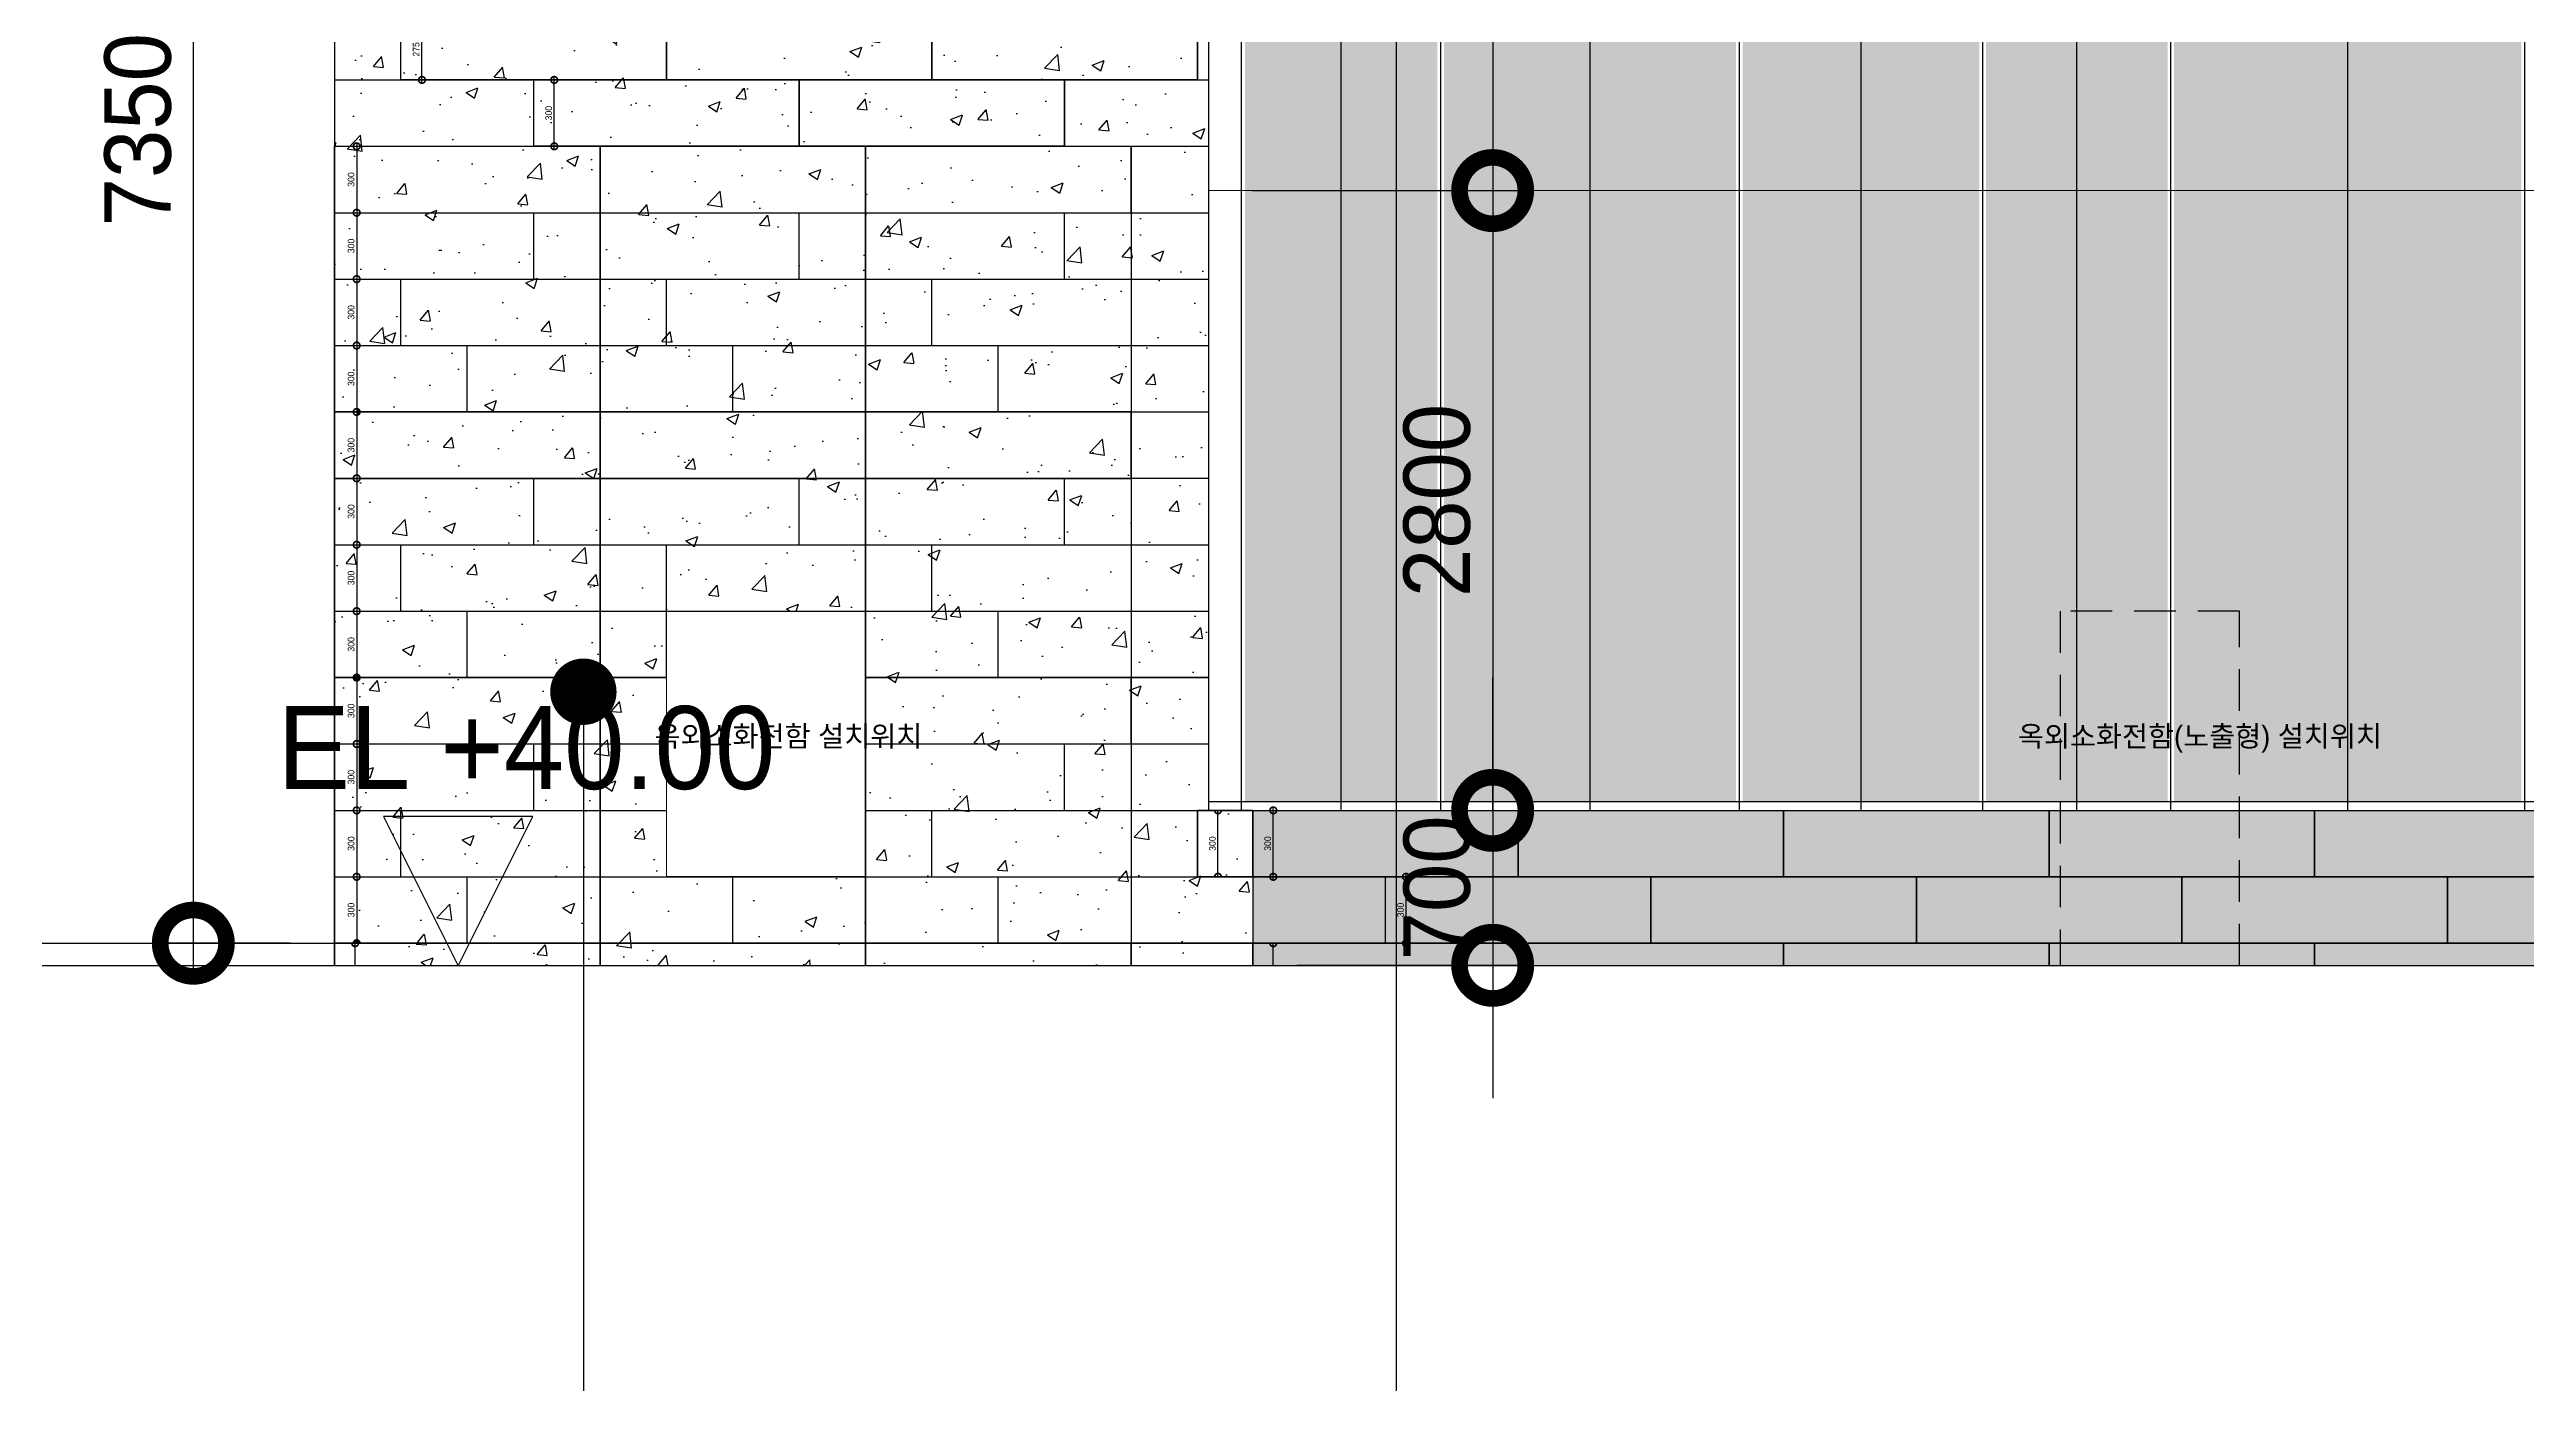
# Model space of a CAD drawing. Extents: x -430745 to 210250, y -41033 to 148500.
# Drawn here: x 33007 to 44203, y 35740 to 41766 of the extents above; entities that cross this region are included whole.
import ezdxf
from ezdxf.enums import TextEntityAlignment as Align
from ezdxf.xclip import XClip

# ---------------------------------------------------------------- set-up
doc = ezdxf.new("R2010")
doc.units = 0
doc.header["$LTSCALE"] = 250
doc.header["$MEASUREMENT"] = 0
doc.header["$XCLIPFRAME"] = 2
for name, pattern in [('ACAD_ISO05W100', [33, 24, -3, 0, -3, 0, -3]), ('H1', [1.5, 1, -0.5]), ('HID', [2.3, 1.5, -0.8])]:
    doc.linetypes.add(name, pattern=pattern)
doc.layers.get('0').update_dxf_attribs({"linetype": 'CONTINUOUS'})
doc.layers.get('Defpoints').update_dxf_attribs({"linetype": 'CONTINUOUS'})
for name, color, linetype in [('# 레벨 계획', 193, 'CONTINUOUS'), ('A-CEN', 1, 'CONTINUOUS'), ('A-DIM', 7, 'CONTINUOUS'), ('A-ELE-2', 2, 'CONTINUOUS'), ('A-ELE-253', 253, 'CONTINUOUS'), ('A-ELE-7', 7, 'CONTINUOUS'), ('A-ELE-8', 8, 'CONTINUOUS'), ('A-ELE-8 해치', 8, 'CONTINUOUS'), ('A-ELE-8 해치(세로)', 8, 'CONTINUOUS'), ('A-HAT', 8, 'CONTINUOUS'), ('A-HIDDEN', 7, 'H1'), ('A-SITE', 2, 'ACAD_ISO05W100'), ('X-우측면도$0$A-ELE-8 해치', 8, 'CONTINUOUS')]:
    doc.layers.add(name, color=color, linetype=linetype)
doc.layers.add('A-ELE-9', color=9, linetype='CONTINUOUS', lineweight=5)
doc.layers.add('NOPLOT', color=193, linetype='CONTINUOUS', plot=False)
doc.layers.add('NOPLOT-TEXT', color=41, linetype='CONTINUOUS', plot=False)
doc.styles.add('Gdim', font='')
doc.styles.add('Gtx', font='')
doc.styles.get('Gdim').set_extended_font_data('Dotum')
doc.styles.get('Gtx').set_extended_font_data('Dotum')
doc.dimstyles.new('Gdim100', dxfattribs={"dimscale": 100, "dimtxt": 3, "dimasz": 6, "dimexe": 1.5, "dimexo": 2, "dimgap": 1, "dimtad": 1, "dimdec": 0, "dimzin": 0, "dimdsep": 46, "dimtxsty": 'Gdim', "dimblk": 'DOTSMALL', "dimcen": 1.5, "dimdle": 1.5, "dimclrd": 1, "dimclre": 1, "dimclrt": 256, "dimazin": 0, "dimtfac": 1, "dimtdec": 0, "dimtix": 1, "dimtmove": 2, "dimatfit": 3, "dimldrblk": 'DOTSMALL', "dimfxl": 1.5, "dimtolj": 1, "dimtzin": 0, "dimlwd": -1, "dimlwe": -1, "dimarcsym": 0})

# ---------------------------------------------------------------- blocks, each defined once
blk = doc.blocks.new('A-CEN-NORTH1')
at = {"layer": 'A-CEN'}
for p, q in [((14505111.9, -289571.4), (14505111.9, -182238.1)), ((14490100, -272425.9, 0), (14592511.9, -272425.9, 0))]:
    blk.add_line(p, q, dxfattribs=at)
blk = doc.blocks.new('_DotSmall')
at = {"color": 0, "linetype": 'ByBlock', "const_width": 0.5}
blk.add_lwpolyline([(-0.0625, 0, 1), (0.0625, 0, 1)], format="xyb", close=True, dxfattribs=at)
blk = doc.blocks.new('*D326')
at = {"layer": 'Defpoints', "color": 0, "transparency": 16777216}
for p in [(33657, 45079), (34295, 45079), (34295, 37729)]:
    blk.add_point(p, dxfattribs=at)
at = {"layer": 'NOPLOT', "color": 1, "transparency": 16777216}
for p, q in [((33657, 37579), (33657, 45229)), ((34095, 45079), (33507, 45079)), ((34095, 37729), (33507, 37729))]:
    blk.add_line(p, q, dxfattribs=at)
at = {"layer": 'NOPLOT', "color": 1, "transparency": 16777216, "xscale": 600, "yscale": 600, "zscale": 600}
for p, rotation in [((33657, 45079), 90), ((33657, 37729), 270)]:
    blk.add_blockref('_DotSmall', p, dxfattribs=dict(at, rotation=rotation))
at = {"layer": 'NOPLOT', "transparency": 16777216, "insert": (33407, 41404), "char_height": 300, "attachment_point": 5, "rotation": 90, "style": 'Gdim'}
blk.add_mtext('\\A1;7350', dxfattribs=at)
blk = doc.blocks.new('*D325')
at = {"layer": 'Defpoints', "color": 0, "transparency": 16777216}
for p in [(38245, 43929), (38245, 41129), (39530, 41129)]:
    blk.add_point(p, dxfattribs=at)
at = {"layer": 'NOPLOT', "color": 1, "transparency": 16777216}
for p, q in [((39530, 44079), (39530, 40979)), ((38445, 43929), (39680, 43929)), ((38445, 41129), (39680, 41129))]:
    blk.add_line(p, q, dxfattribs=at)
at = {"layer": 'NOPLOT', "color": 1, "transparency": 16777216, "xscale": 600, "yscale": 600, "zscale": 600}
for p, rotation in [((39530, 43929), 90), ((39530, 41129), 270)]:
    blk.add_blockref('_DotSmall', p, dxfattribs=dict(at, rotation=rotation))
at = {"layer": 'NOPLOT', "transparency": 16777216, "insert": (39279, 42529), "char_height": 300, "attachment_point": 5, "rotation": 90, "style": 'Gdim'}
blk.add_mtext('\\A1;2800', dxfattribs=at)
blk = doc.blocks.new('*D335')
at = {"layer": 'Defpoints', "color": 0, "transparency": 16777216}
for p in [(38245, 41129), (38245, 38329), (39530, 38329)]:
    blk.add_point(p, dxfattribs=at)
at = {"layer": 'NOPLOT', "color": 1, "transparency": 16777216}
for p, q in [((39530, 41279), (39530, 38179)), ((38445, 41129), (39680, 41129)), ((38445, 38329), (39680, 38329))]:
    blk.add_line(p, q, dxfattribs=at)
at = {"layer": 'NOPLOT', "color": 1, "transparency": 16777216, "xscale": 600, "yscale": 600, "zscale": 600}
for p, rotation in [((39530, 41129), 90), ((39530, 38329), 270)]:
    blk.add_blockref('_DotSmall', p, dxfattribs=dict(at, rotation=rotation))
at = {"layer": 'NOPLOT', "transparency": 16777216, "insert": (39279, 39729), "char_height": 300, "attachment_point": 5, "rotation": 90, "style": 'Gdim'}
blk.add_mtext('\\A1;2800', dxfattribs=at)
blk = doc.blocks.new('A$C6f656232')
at = {"layer": '# 레벨 계획', "elevation": 0}
blk.add_lwpolyline([(-19540, 300), (-19203, 975), (-19878, 975), (-19540, 300)], dxfattribs=at)
at = {"layer": '# 레벨 계획', "linetype": 'Continuous', "style": 'Gtx'}
blk.add_text('EL +40.00', height=375, rotation=360, dxfattribs=at).set_placement((-20357, 1099, 0))
blk = doc.blocks.new('*D349')
at = {"layer": 'Defpoints', "color": 0, "transparency": 16777216}
for p in [(38445, 38329), (38445, 37629), (39530, 37629)]:
    blk.add_point(p, dxfattribs=at)
at = {"layer": 'NOPLOT', "color": 1, "transparency": 16777216}
for p, q in [((39530, 38329), (39530, 38929)), ((38645, 38329), (39680, 38329)), ((39530, 38329), (39530, 37629)), ((38645, 37629), (39680, 37629)), ((39530, 37629), (39530, 37029))]:
    blk.add_line(p, q, dxfattribs=at)
at = {"layer": 'NOPLOT', "color": 1, "transparency": 16777216, "xscale": 600, "yscale": 600, "zscale": 600}
for p, rotation in [((39530, 38329), 270), ((39530, 37629), 90)]:
    blk.add_blockref('_DotSmall', p, dxfattribs=dict(at, rotation=rotation))
at = {"layer": 'NOPLOT', "transparency": 16777216, "insert": (39279, 37979), "char_height": 300, "attachment_point": 5, "rotation": 90, "style": 'Gdim'}
blk.add_mtext('\\A1;700', dxfattribs=at)
blk = doc.blocks.new('A$C5877d68e')
at = {"layer": 'A-ELE-7'}
for p, q in [((-250, 600, 0), (-250, 47150, 0)), ((875, 600, 0), (875, 47150, 0)), ((2100, 600, 0), (2100, 47150, 0)), ((3075, 600, 0), (3075, 47150, 0)), ((4300, 600, 0), (4300, 47150, 0))]:
    blk.add_line(p, q, dxfattribs=at)
at = {"layer": 'A-ELE-8'}
for p, q in [((-700, 600, 0), (-700, 47150, 0)), ((200, 600, 0), (200, 47150, 0)), ((1550, 600, 0), (1550, 47150, 0)), ((2650, 600, 0), (2650, 47150, 0)), ((3500, 600, 0), (3500, 47150, 0)), ((5100, 600, 0), (5100, 47150, 0))]:
    blk.add_line(p, q, dxfattribs=at)
blk = doc.blocks.new('*D367')
at = {"layer": 'Defpoints', "color": 0, "transparency": 16777216}
for p in [(0, 300), (93, 300), (0, 0)]:
    blk.add_point(p, dxfattribs=at)
at = {"layer": 'NOPLOT', "color": 1, "transparency": 16777216}
for p, q in [((20, 300), (108, 300)), ((93, -15), (93, 315)), ((20, 0), (108, 0))]:
    blk.add_line(p, q, dxfattribs=at)
at = {"layer": 'NOPLOT', "color": 1, "transparency": 16777216, "xscale": 60, "yscale": 60, "zscale": 60}
for p, rotation in [((93, 300), 90), ((93, 0), 270)]:
    blk.add_blockref('_DotSmall', p, dxfattribs=dict(at, rotation=rotation))
at = {"layer": 'NOPLOT', "transparency": 16777216, "insert": (68, 150), "char_height": 30, "attachment_point": 5, "rotation": 90, "style": 'Gdim'}
blk.add_mtext('\\A1;300', dxfattribs=at)
blk = doc.blocks.new('*D368')
at = {"layer": 'Defpoints', "color": 0, "transparency": 16777216}
for p in [(0, 1200), (0, 900), (100, 900)]:
    blk.add_point(p, dxfattribs=at)
at = {"layer": 'NOPLOT', "color": 1, "transparency": 16777216}
for p, q in [((20, 1200), (115, 1200)), ((100, 1215), (100, 885)), ((20, 900), (115, 900))]:
    blk.add_line(p, q, dxfattribs=at)
at = {"layer": 'NOPLOT', "color": 1, "transparency": 16777216, "xscale": 60, "yscale": 60, "zscale": 60}
for p, rotation in [((100, 1200), 90), ((100, 900), 270)]:
    blk.add_blockref('_DotSmall', p, dxfattribs=dict(at, rotation=rotation))
at = {"layer": 'NOPLOT', "transparency": 16777216, "insert": (75, 1050), "char_height": 30, "attachment_point": 5, "rotation": 90, "style": 'Gdim'}
blk.add_mtext('\\A1;300', dxfattribs=at)
blk = doc.blocks.new('*D369')
at = {"layer": 'Defpoints', "color": 0, "transparency": 16777216}
for p in [(0, 900), (0, 600), (100, 600)]:
    blk.add_point(p, dxfattribs=at)
at = {"layer": 'NOPLOT', "color": 1, "transparency": 16777216}
for p, q in [((20, 900), (115, 900)), ((100, 915), (100, 585)), ((20, 600), (115, 600))]:
    blk.add_line(p, q, dxfattribs=at)
at = {"layer": 'NOPLOT', "color": 1, "transparency": 16777216, "xscale": 60, "yscale": 60, "zscale": 60}
for p, rotation in [((100, 900), 90), ((100, 600), 270)]:
    blk.add_blockref('_DotSmall', p, dxfattribs=dict(at, rotation=rotation))
at = {"layer": 'NOPLOT', "transparency": 16777216, "insert": (75, 750), "char_height": 30, "attachment_point": 5, "rotation": 90, "style": 'Gdim'}
blk.add_mtext('\\A1;300', dxfattribs=at)
blk = doc.blocks.new('*D370')
at = {"layer": 'Defpoints', "color": 0, "transparency": 16777216}
for p in [(0, 600), (0, 300), (100, 300)]:
    blk.add_point(p, dxfattribs=at)
at = {"layer": 'NOPLOT', "color": 1, "transparency": 16777216}
for p, q in [((20, 600), (115, 600)), ((100, 615), (100, 285)), ((20, 300), (115, 300))]:
    blk.add_line(p, q, dxfattribs=at)
at = {"layer": 'NOPLOT', "color": 1, "transparency": 16777216, "xscale": 60, "yscale": 60, "zscale": 60}
for p, rotation in [((100, 600), 90), ((100, 300), 270)]:
    blk.add_blockref('_DotSmall', p, dxfattribs=dict(at, rotation=rotation))
at = {"layer": 'NOPLOT', "transparency": 16777216, "insert": (75, 450), "char_height": 30, "attachment_point": 5, "rotation": 90, "style": 'Gdim'}
blk.add_mtext('\\A1;300', dxfattribs=at)
blk = doc.blocks.new('*D371')
at = {"layer": 'Defpoints', "color": 0, "transparency": 16777216}
for p in [(0, 300), (0, 0), (100, 0)]:
    blk.add_point(p, dxfattribs=at)
at = {"layer": 'NOPLOT', "color": 1, "transparency": 16777216}
for p, q in [((20, 300), (115, 300)), ((100, 315), (100, -15)), ((20, 0), (115, 0))]:
    blk.add_line(p, q, dxfattribs=at)
at = {"layer": 'NOPLOT', "color": 1, "transparency": 16777216, "xscale": 60, "yscale": 60, "zscale": 60}
for p, rotation in [((100, 300), 90), ((100, 0), 270)]:
    blk.add_blockref('_DotSmall', p, dxfattribs=dict(at, rotation=rotation))
at = {"layer": 'NOPLOT', "transparency": 16777216, "insert": (75, 150), "char_height": 30, "attachment_point": 5, "rotation": 90, "style": 'Gdim'}
blk.add_mtext('\\A1;300', dxfattribs=at)
blk = doc.blocks.new('*D377')
at = {"layer": 'Defpoints', "color": 0, "transparency": 16777216}
for p in [(0, 275), (95, 275), (0, 0)]:
    blk.add_point(p, dxfattribs=at)
at = {"layer": 'NOPLOT', "color": 1, "transparency": 16777216}
for p, q in [((20, 275), (110, 275)), ((95, -15), (95, 290)), ((20, 0), (110, 0))]:
    blk.add_line(p, q, dxfattribs=at)
at = {"layer": 'NOPLOT', "color": 1, "transparency": 16777216, "xscale": 60, "yscale": 60, "zscale": 60}
for p, rotation in [((95, 275), 90), ((95, 0), 270)]:
    blk.add_blockref('_DotSmall', p, dxfattribs=dict(at, rotation=rotation))
at = {"layer": 'NOPLOT', "transparency": 16777216, "insert": (69, 138), "char_height": 30, "attachment_point": 5, "rotation": 90, "style": 'Gdim'}
blk.add_mtext('\\A1;275', dxfattribs=at)
blk = doc.blocks.new('*D379')
at = {"layer": 'Defpoints', "color": 0, "transparency": 16777216}
for p in [(0, 1200), (0, 900), (100, 900)]:
    blk.add_point(p, dxfattribs=at)
at = {"layer": 'NOPLOT', "color": 1, "transparency": 16777216}
for p, q in [((20, 1200), (115, 1200)), ((100, 1215), (100, 885)), ((20, 900), (115, 900))]:
    blk.add_line(p, q, dxfattribs=at)
at = {"layer": 'NOPLOT', "color": 1, "transparency": 16777216, "xscale": 60, "yscale": 60, "zscale": 60}
for p, rotation in [((100, 1200), 90), ((100, 900), 270)]:
    blk.add_blockref('_DotSmall', p, dxfattribs=dict(at, rotation=rotation))
at = {"layer": 'NOPLOT', "transparency": 16777216, "insert": (75, 1050), "char_height": 30, "attachment_point": 5, "rotation": 90, "style": 'Gdim'}
blk.add_mtext('\\A1;300', dxfattribs=at)
blk = doc.blocks.new('*D380')
at = {"layer": 'Defpoints', "color": 0, "transparency": 16777216}
for p in [(0, 900), (0, 600), (100, 600)]:
    blk.add_point(p, dxfattribs=at)
at = {"layer": 'NOPLOT', "color": 1, "transparency": 16777216}
for p, q in [((20, 900), (115, 900)), ((100, 915), (100, 585)), ((20, 600), (115, 600))]:
    blk.add_line(p, q, dxfattribs=at)
at = {"layer": 'NOPLOT', "color": 1, "transparency": 16777216, "xscale": 60, "yscale": 60, "zscale": 60}
for p, rotation in [((100, 900), 90), ((100, 600), 270)]:
    blk.add_blockref('_DotSmall', p, dxfattribs=dict(at, rotation=rotation))
at = {"layer": 'NOPLOT', "transparency": 16777216, "insert": (75, 750), "char_height": 30, "attachment_point": 5, "rotation": 90, "style": 'Gdim'}
blk.add_mtext('\\A1;300', dxfattribs=at)
blk = doc.blocks.new('*D381')
at = {"layer": 'Defpoints', "color": 0, "transparency": 16777216}
for p in [(0, 600), (0, 300), (100, 300)]:
    blk.add_point(p, dxfattribs=at)
at = {"layer": 'NOPLOT', "color": 1, "transparency": 16777216}
for p, q in [((20, 600), (115, 600)), ((100, 615), (100, 285)), ((20, 300), (115, 300))]:
    blk.add_line(p, q, dxfattribs=at)
at = {"layer": 'NOPLOT', "color": 1, "transparency": 16777216, "xscale": 60, "yscale": 60, "zscale": 60}
for p, rotation in [((100, 600), 90), ((100, 300), 270)]:
    blk.add_blockref('_DotSmall', p, dxfattribs=dict(at, rotation=rotation))
at = {"layer": 'NOPLOT', "transparency": 16777216, "insert": (75, 450), "char_height": 30, "attachment_point": 5, "rotation": 90, "style": 'Gdim'}
blk.add_mtext('\\A1;300', dxfattribs=at)
blk = doc.blocks.new('*D382')
at = {"layer": 'Defpoints', "color": 0, "transparency": 16777216}
for p in [(0, 300), (0, 0), (100, 0)]:
    blk.add_point(p, dxfattribs=at)
at = {"layer": 'NOPLOT', "color": 1, "transparency": 16777216}
for p, q in [((20, 300), (115, 300)), ((100, 315), (100, -15)), ((20, 0), (115, 0))]:
    blk.add_line(p, q, dxfattribs=at)
at = {"layer": 'NOPLOT', "color": 1, "transparency": 16777216, "xscale": 60, "yscale": 60, "zscale": 60}
for p, rotation in [((100, 300), 90), ((100, 0), 270)]:
    blk.add_blockref('_DotSmall', p, dxfattribs=dict(at, rotation=rotation))
at = {"layer": 'NOPLOT', "transparency": 16777216, "insert": (75, 150), "char_height": 30, "attachment_point": 5, "rotation": 90, "style": 'Gdim'}
blk.add_mtext('\\A1;300', dxfattribs=at)
blk = doc.blocks.new('*D383')
at = {"layer": 'Defpoints', "color": 0, "transparency": 16777216}
for p in [(0, 300), (93, 300), (0, 0)]:
    blk.add_point(p, dxfattribs=at)
at = {"layer": 'NOPLOT', "color": 1, "transparency": 16777216}
for p, q in [((20, 300), (108, 300)), ((93, -15), (93, 315)), ((20, 0), (108, 0))]:
    blk.add_line(p, q, dxfattribs=at)
at = {"layer": 'NOPLOT', "color": 1, "transparency": 16777216, "xscale": 60, "yscale": 60, "zscale": 60}
for p, rotation in [((93, 300), 90), ((93, 0), 270)]:
    blk.add_blockref('_DotSmall', p, dxfattribs=dict(at, rotation=rotation))
at = {"layer": 'NOPLOT', "transparency": 16777216, "insert": (68, 150), "char_height": 30, "attachment_point": 5, "rotation": 90, "style": 'Gdim'}
blk.add_mtext('\\A1;300', dxfattribs=at)
blk = doc.blocks.new('*D384')
at = {"layer": 'Defpoints', "color": 0, "transparency": 16777216}
for p in [(0, 300), (93, 300), (0, 0)]:
    blk.add_point(p, dxfattribs=at)
at = {"layer": 'NOPLOT', "color": 1, "transparency": 16777216}
for p, q in [((20, 300), (108, 300)), ((93, -15), (93, 315)), ((20, 0), (108, 0))]:
    blk.add_line(p, q, dxfattribs=at)
at = {"layer": 'NOPLOT', "color": 1, "transparency": 16777216, "xscale": 60, "yscale": 60, "zscale": 60}
for p, rotation in [((93, 300), 90), ((93, 0), 270)]:
    blk.add_blockref('_DotSmall', p, dxfattribs=dict(at, rotation=rotation))
at = {"layer": 'NOPLOT', "transparency": 16777216, "insert": (68, 150), "char_height": 30, "attachment_point": 5, "rotation": 90, "style": 'Gdim'}
blk.add_mtext('\\A1;300', dxfattribs=at)
blk = doc.blocks.new('*D385')
at = {"layer": 'Defpoints', "color": 0, "transparency": 16777216}
for p in [(0, 300), (93, 300), (0, 0)]:
    blk.add_point(p, dxfattribs=at)
at = {"layer": 'NOPLOT', "color": 1, "transparency": 16777216}
for p, q in [((20, 300), (108, 300)), ((93, -15), (93, 315)), ((20, 0), (108, 0))]:
    blk.add_line(p, q, dxfattribs=at)
at = {"layer": 'NOPLOT', "color": 1, "transparency": 16777216, "xscale": 60, "yscale": 60, "zscale": 60}
for p, rotation in [((93, 300), 90), ((93, 0), 270)]:
    blk.add_blockref('_DotSmall', p, dxfattribs=dict(at, rotation=rotation))
at = {"layer": 'NOPLOT', "transparency": 16777216, "insert": (68, 150), "char_height": 30, "attachment_point": 5, "rotation": 90, "style": 'Gdim'}
blk.add_mtext('\\A1;300', dxfattribs=at)
blk = doc.blocks.new('*D386')
at = {"layer": 'Defpoints', "color": 0, "transparency": 16777216}
for p in [(0, 300), (93, 300), (0, 0)]:
    blk.add_point(p, dxfattribs=at)
at = {"layer": 'NOPLOT', "color": 1, "transparency": 16777216}
for p, q in [((20, 300), (108, 300)), ((93, -15), (93, 315)), ((20, 0), (108, 0))]:
    blk.add_line(p, q, dxfattribs=at)
at = {"layer": 'NOPLOT', "color": 1, "transparency": 16777216, "xscale": 60, "yscale": 60, "zscale": 60}
for p, rotation in [((93, 300), 90), ((93, 0), 270)]:
    blk.add_blockref('_DotSmall', p, dxfattribs=dict(at, rotation=rotation))
at = {"layer": 'NOPLOT', "transparency": 16777216, "insert": (68, 150), "char_height": 30, "attachment_point": 5, "rotation": 90, "style": 'Gdim'}
blk.add_mtext('\\A1;300', dxfattribs=at)
blk = doc.blocks.new('*U267')
for p, q in [((0, 0), (0, 300)), ((1200, 0), (1200, 300)), ((2400, 0), (2400, 300))]:
    blk.add_line(p, q)
at = {"layer": 'NOPLOT'}
for points in [[(0, 300), (1200, 300), (1200, 0), (0, 0)], [(1200, 300), (2400, 300), (2400, 0), (1200, 0)]]:
    blk.add_lwpolyline(points, close=True, dxfattribs=at)
dim = blk.add_linear_dim(base=(93.4, 300), p1=(0, 0), p2=(0, 300), angle=90, dimstyle='Gdim100', override={"dimscale": 10, "dimarcsym": 1}, dxfattribs=at)
dim.commit()
dim.dimension.update_dxf_attribs({"geometry": '*D367', "text_midpoint": (68.4, 150)})
blk = doc.blocks.new('*U273')
for p, q in [((0, 900), (0, 1200)), ((1200, 900), (1200, 1200)), ((2400, 900), (2400, 1200)), ((3600, 900), (3600, 1200)), ((900, 600), (900, 900)), ((2100, 600), (2100, 900)), ((3300, 600), (3300, 900)), ((300, 300), (300, 600)), ((1500, 300), (1500, 600)), ((2700, 300), (2700, 600)), ((600, 0), (600, 300)), ((1800, 0), (1800, 300)), ((3000, 0), (3000, 300))]:
    blk.add_line(p, q)
at = {"layer": 'NOPLOT'}
for p, q in [((0, 900), (1200, 900)), ((1200, 900), (2400, 900)), ((2400, 900), (3600, 900)), ((0, 600), (1200, 600)), ((1200, 600), (2400, 600)), ((2400, 600), (3600, 600)), ((0, 300), (1200, 300)), ((1200, 300), (2400, 300)), ((2400, 300), (3600, 300))]:
    blk.add_line(p, q, dxfattribs=at)
for points in [[(0, 1200), (1200, 1200), (1200, 0), (0, 0)], [(1200, 1200), (2400, 1200), (2400, 0), (1200, 0)], [(2400, 1200), (3600, 1200), (3600, 0), (2400, 0)]]:
    blk.add_lwpolyline(points, close=True, dxfattribs=at)
for base, p1, p2, picture, middle in [((99.9, 900), (0, 1200), (0, 900), '*D368', (74.9, 1050)), ((99.9, 600), (0, 900), (0, 600), '*D369', (74.9, 750)), ((99.9, 300), (0, 600), (0, 300), '*D370', (74.9, 450)), ((99.9, 0), (0, 300), (0, 0), '*D371', (74.9, 150))]:
    dim = blk.add_linear_dim(base=base, p1=p1, p2=p2, angle=90, dimstyle='Gdim100', override={"dimscale": 10, "dimarcsym": 1}, dxfattribs=at)
    dim.commit()
    dim.dimension.update_dxf_attribs({"geometry": picture, "text_midpoint": middle})
blk = doc.blocks.new('*U285')
for p, q in [((0, 0), (0, 275)), ((1200, 0), (1200, 275)), ((2400, 0), (2400, 275)), ((3600, 0), (3600, 275))]:
    blk.add_line(p, q)
at = {"layer": 'NOPLOT'}
for points in [[(0, 275), (1200, 275), (1200, 0), (0, 0)], [(1200, 275), (2400, 275), (2400, 0), (1200, 0)], [(2400, 275), (3600, 275), (3600, 0), (2400, 0)]]:
    blk.add_lwpolyline(points, close=True, dxfattribs=at)
dim = blk.add_linear_dim(base=(94.5, 275), p1=(0, 0), p2=(0, 275), angle=90, dimstyle='Gdim100', override={"dimscale": 10, "dimarcsym": 1}, dxfattribs=at)
dim.commit()
dim.dimension.update_dxf_attribs({"geometry": '*D377', "text_midpoint": (69.5, 137.5)})
blk = doc.blocks.new('*U292')
for p, q in [((0, 900), (0, 1200)), ((1200, 900), (1200, 1200)), ((2400, 900), (2400, 1200)), ((3600, 900), (3600, 1200)), ((900, 600), (900, 900)), ((2100, 600), (2100, 900)), ((3300, 600), (3300, 900)), ((300, 300), (300, 600)), ((1500, 300), (1500, 600)), ((2700, 300), (2700, 600)), ((600, 0), (600, 300)), ((1800, 0), (1800, 300)), ((3000, 0), (3000, 300))]:
    blk.add_line(p, q)
at = {"layer": 'NOPLOT'}
for p, q in [((0, 900), (1200, 900)), ((1200, 900), (2400, 900)), ((2400, 900), (3600, 900)), ((0, 600), (1200, 600)), ((1200, 600), (2400, 600)), ((2400, 600), (3600, 600)), ((0, 300), (1200, 300)), ((1200, 300), (2400, 300)), ((2400, 300), (3600, 300))]:
    blk.add_line(p, q, dxfattribs=at)
for points in [[(0, 1200), (1200, 1200), (1200, 0), (0, 0)], [(1200, 1200), (2400, 1200), (2400, 0), (1200, 0)], [(2400, 1200), (3600, 1200), (3600, 0), (2400, 0)]]:
    blk.add_lwpolyline(points, close=True, dxfattribs=at)
for base, p1, p2, picture, middle in [((99.9, 900), (0, 1200), (0, 900), '*D379', (74.9, 1050)), ((99.9, 600), (0, 900), (0, 600), '*D380', (74.9, 750)), ((99.9, 300), (0, 600), (0, 300), '*D381', (74.9, 450)), ((99.9, 0), (0, 300), (0, 0), '*D382', (74.9, 150))]:
    dim = blk.add_linear_dim(base=base, p1=p1, p2=p2, angle=90, dimstyle='Gdim100', override={"dimscale": 10, "dimarcsym": 1}, dxfattribs=at)
    dim.commit()
    dim.dimension.update_dxf_attribs({"geometry": picture, "text_midpoint": middle})
blk = doc.blocks.new('*U294')
for p, q in [((0, 0), (0, 300)), ((1200, 0), (1200, 300)), ((2400, 0), (2400, 300)), ((3600, 0), (3600, 300))]:
    blk.add_line(p, q)
at = {"layer": 'NOPLOT'}
for points in [[(0, 300), (1200, 300), (1200, 0), (0, 0)], [(1200, 300), (2400, 300), (2400, 0), (1200, 0)], [(2400, 300), (3600, 300), (3600, 0), (2400, 0)]]:
    blk.add_lwpolyline(points, close=True, dxfattribs=at)
dim = blk.add_linear_dim(base=(93.4, 300), p1=(0, 0), p2=(0, 300), angle=90, dimstyle='Gdim100', override={"dimscale": 10, "dimarcsym": 1}, dxfattribs=at)
dim.commit()
dim.dimension.update_dxf_attribs({"geometry": '*D383', "text_midpoint": (68.4, 150)})
blk = doc.blocks.new('*U296')
for p, q in [((0, 0), (0, 300)), ((1200, 0), (1200, 300))]:
    blk.add_line(p, q)
at = {"layer": 'NOPLOT'}
blk.add_lwpolyline([(0, 300), (1200, 300), (1200, 0), (0, 0)], close=True, dxfattribs=at)
dim = blk.add_linear_dim(base=(93.4, 300), p1=(0, 0), p2=(0, 300), angle=90, dimstyle='Gdim100', override={"dimscale": 10, "dimarcsym": 1}, dxfattribs=at)
dim.commit()
dim.dimension.update_dxf_attribs({"geometry": '*D384', "text_midpoint": (68.4, 150)})
blk = doc.blocks.new('*U197')
for p, q in [((0, 0), (0, 300)), ((1200, 0), (1200, 300)), ((2400, 0), (2400, 300)), ((3600, 0), (3600, 300)), ((4800, 0), (4800, 300))]:
    blk.add_line(p, q)
at = {"layer": 'NOPLOT'}
for points in [[(0, 300), (1200, 300), (1200, 0), (0, 0)], [(1200, 300), (2400, 300), (2400, 0), (1200, 0)], [(2400, 300), (3600, 300), (3600, 0), (2400, 0)], [(3600, 300), (4800, 300), (4800, 0), (3600, 0)], [(4800, 300), (6000, 300), (6000, 0), (4800, 0)]]:
    blk.add_lwpolyline(points, close=True, dxfattribs=at)
dim = blk.add_linear_dim(base=(93.4, 300), p1=(0, 0), p2=(0, 300), angle=90, dimstyle='Gdim100', override={"dimscale": 10, "dimarcsym": 1}, dxfattribs=at)
dim.commit()
dim.dimension.update_dxf_attribs({"geometry": '*D385', "text_midpoint": (68.4, 150)})
blk = doc.blocks.new('*U298')
for p, q in [((0, 0), (0, 300)), ((1200, 0), (1200, 300)), ((2400, 0), (2400, 300)), ((3600, 0), (3600, 300)), ((4800, 0), (4800, 300)), ((6000, 0), (6000, 300)), ((7200, 0), (7200, 300)), ((8400, 0), (8400, 300)), ((9600, 0), (9600, 300)), ((10800, 0), (10800, 300))]:
    blk.add_line(p, q)
at = {"layer": 'NOPLOT'}
for points in [[(0, 300), (1200, 300), (1200, 0), (0, 0)], [(1200, 300), (2400, 300), (2400, 0), (1200, 0)], [(2400, 300), (3600, 300), (3600, 0), (2400, 0)], [(3600, 300), (4800, 300), (4800, 0), (3600, 0)], [(4800, 300), (6000, 300), (6000, 0), (4800, 0)], [(6000, 300), (7200, 300), (7200, 0), (6000, 0)], [(7200, 300), (8400, 300), (8400, 0), (7200, 0)], [(8400, 300), (9600, 300), (9600, 0), (8400, 0)], [(9600, 300), (10800, 300), (10800, 0), (9600, 0)]]:
    blk.add_lwpolyline(points, close=True, dxfattribs=at)
dim = blk.add_linear_dim(base=(93.4, 300), p1=(0, 0), p2=(0, 300), angle=90, dimstyle='Gdim100', override={"dimscale": 10, "dimarcsym": 1}, dxfattribs=at)
dim.commit()
dim.dimension.update_dxf_attribs({"geometry": '*D386', "text_midpoint": (68.4, 150)})

msp = doc.modelspace()

# ---------------------------------------------------------------- hatches: boundary and pattern name
at = {"layer": 'A-ELE-253'}
h = msp.add_hatch(dxfattribs=at)
h.set_pattern_fill('AR-CONC', color=256, scale=3)
h.set_pattern_definition([(50, (174547.63, 37328.93), (546.554, -47.8173), [57.15, -628.65]), (355, (174547.6, 37328.93), (-105.7285, 573.17), [45.72, -502.92]), (100.451, (174593.17, 37324.95), (440.8275, 525.35), [48.57, -534.27]), (46.1842, (174547.6, 37481.3), (813.237, -126.127), [85.725, -942.975]), (96.6356, (174615.4, 37470.8), (712.2127, 742.2767), [72.855, -801.405]), (351.184, (174547.6, 37481.3), (712.214, 742.2754), [68.58, -754.38]), (21, (174623.83, 37443.23), (454.8446, -306.7966), [57.15, -628.65]), (326, (174623.8, 37443.23), (185.406, 552.564), [45.72, -502.92]), (71.4514, (174661.73, 37417.66), (640.2495, 245.7686), [48.57, -534.27]), (37.5, (174547.63, 37328.93), (9.2658, 253.66512), [0, -496.824, 0, -510.54, 0, -504.825]), (7.5, (174547.63, 37328.93), (200.459, 300.5417), [0, -291.084, 0, -485.394, 0, -192.405]), (327.5, (174377.7, 37328.93), (406.7718, -17.18623), [0, -190.5, 0, -594.36, 0, -788.67]), (317.5, (174301.5, 37328.93), (444.3875, 76.2795), [0, -247.65, 0, -394.716, 0, -560.07])])
h.paths.add_polyline_path([(36695.3, 38028.9), (35795.3, 38028.9), (35795.3, 39228.9), (36695.3, 39228.9)])
h.paths.add_polyline_path([(34295.3, 37628.9), (38445.3, 37628.9), (38445.3, 38328.9), (38245.3, 38328.9), (38245.3, 44978.9), (34295.3, 44978.9)])
h = msp.add_hatch(dxfattribs=at)
h.set_pattern_fill('AR-CONC', color=256, scale=3)
h.set_pattern_definition([(50, (-420500, 0), (546.554, -47.81726), [57.15, -628.65]), (355, (-420500, 0), (-105.7285, 573.1699), [45.72, -502.92]), (100.451, (-420454.45, -4), (440.8275, 525.35006), [48.57, -534.27]), (46.1842, (-420500, 152.4), (813.2371, -126.127), [85.725, -942.975]), (96.6356, (-420432.2, 141.9), (712.2127, 742.2767), [72.855, -801.405]), (351.184, (-420500, 152.4), (712.2138, 742.2754), [68.58, -754.38]), (21, (-420423.8, 114.3), (454.84464, -306.79656), [57.15, -628.65]), (326, (-420423.8, 114.3), (185.4061, 552.5639), [45.72, -502.92]), (71.4514, (-420385.9, 88.73), (640.24947, 245.76857), [48.57, -534.27]), (37.5, (-420500, 0), (9.26581, 253.66512), [0, -496.824, 0, -510.54, 0, -504.825]), (7.5, (-420500, 0), (200.45899, 300.54172), [0, -291.084, 0, -485.394, 0, -192.405]), (327.5, (-420669.93, 0), (406.771786, -17.18623), [0, -190.5, 0, -594.36, 0, -788.67]), (317.5, (-420746.13, 0), (444.38754, 76.27947), [0, -247.65, 0, -394.716, 0, -560.07])])
h.paths.add_polyline_path([(58095.3, 37628.9), (61295.3, 37628.9), (61295.3, 38328.9), (58095.3, 38328.9)])
h.paths.add_polyline_path([(38445.3, 37628.9), (50495.3, 37628.9), (50495.3, 38328.9), (38445.3, 38328.9)])
h.paths.add_polyline_path([(68895.3, 37628.9), (72095.3, 37628.9), (72095.3, 38328.9), (68895.3, 38328.9)])
h.paths.add_polyline_path([(81295.3, 37628.9), (84895.3, 37428.9), (124145.3, 37428.9), (124145.3, 38328.9), (79695.3, 38328.9), (79695.3, 37628.9)])
at = {"layer": 'A-ELE-8 해치'}
h = msp.add_hatch(dxfattribs=at)
h.set_pattern_fill('_USER', color=256, scale=300, pattern_type=0)
h.set_pattern_definition([(0, (38445.25, 38328.93), (0, 300), [])])
h.paths.add_polyline_path([(50495.3, 38328.9), (38445.3, 38328.9), (38445.3, 37628.9), (50495.3, 37628.9), (50495.3, 37828.9)])
h.paths.add_polyline_path([(61295.3, 37828.9), (61295.3, 38328.9), (58095.3, 38328.9), (58095.3, 37828.9), (58095.3, 37628.9), (61295.3, 37628.9)])
h.paths.add_polyline_path([(72095.3, 37828.9), (72095.3, 38328.9), (68895.3, 38328.9), (68895.3, 37828.9), (68895.3, 37628.9), (72095.3, 37628.9)])
h.paths.add_polyline_path([(124145.3, 38328.9), (79695.3, 38328.9), (79695.3, 37828.9), (79695.3, 37428.9), (124145.3, 37428.9)])
at = {"layer": 'A-HAT'}
h = msp.add_hatch(color=256, dxfattribs=at)
h.dxf.hatch_style = 1
h.set_gradient(color1=(173, 173, 173), color2=(173, 173, 173), tint=1)
h.paths.add_polyline_path([(38410.3, 38368.9), (38845.3, 38368.9), (38845.3, 84778.9), (38410.3, 84778.9)])
h = msp.add_hatch(color=256, dxfattribs=at)
h.dxf.hatch_style = 1
h.set_gradient(color1=(214, 214, 214), color2=(214, 214, 214), rotation=180, tint=1)
h.paths.add_polyline_path([(38845.3, 38368.9), (39280.3, 38368.9), (39280.3, 84778.9), (38845.3, 84778.9)])
h = msp.add_hatch(color=256, dxfattribs=at)
h.dxf.hatch_style = 1
h.set_gradient(color1=(173, 173, 173), color2=(173, 173, 173), tint=1)
h.paths.add_polyline_path([(39310.3, 38368.9), (39970.3, 38368.9), (39970.3, 84778.9), (39310.3, 84778.9)])
h = msp.add_hatch(color=256, dxfattribs=at)
h.dxf.hatch_style = 1
h.set_gradient(color1=(214, 214, 214), color2=(214, 214, 214), rotation=180, tint=1)
h.paths.add_polyline_path([(39970.3, 38368.9), (40630.3, 38368.9), (40630.3, 84778.9), (39970.3, 84778.9)])
h = msp.add_hatch(color=256, dxfattribs=at)
h.dxf.hatch_style = 1
h.set_gradient(color1=(173, 173, 173), color2=(173, 173, 173), tint=1)
h.paths.add_polyline_path([(40660.3, 38368.9), (41195.3, 38368.9), (41195.3, 84778.9), (40660.3, 84778.9)])
h = msp.add_hatch(color=256, dxfattribs=at)
h.dxf.hatch_style = 1
h.set_gradient(color1=(214, 214, 214), color2=(214, 214, 214), rotation=180, tint=1)
h.paths.add_polyline_path([(41195.3, 38368.9), (41730.3, 38368.9), (41730.3, 84778.9), (41195.3, 84778.9)])
h = msp.add_hatch(color=256, dxfattribs=at)
h.dxf.hatch_style = 1
h.set_gradient(color1=(173, 173, 173), color2=(173, 173, 173), tint=1)
h.paths.add_polyline_path([(41760.3, 38368.9), (42170.3, 38368.9), (42170.3, 84778.9), (41760.3, 84778.9)])
h = msp.add_hatch(color=256, dxfattribs=at)
h.dxf.hatch_style = 1
h.set_gradient(color1=(214, 214, 214), color2=(214, 214, 214), rotation=180, tint=1)
h.paths.add_polyline_path([(42170.3, 38368.9), (42580.3, 38368.9), (42580.3, 84778.9), (42170.3, 84778.9)])
h = msp.add_hatch(color=256, dxfattribs=at)
h.dxf.hatch_style = 1
h.set_gradient(color1=(173, 173, 173), color2=(173, 173, 173), tint=1)
h.paths.add_polyline_path([(42610.3, 38368.9), (43395.3, 38368.9), (43395.3, 84778.9), (42610.3, 84778.9)])
h = msp.add_hatch(color=256, dxfattribs=at)
h.dxf.hatch_style = 1
h.set_gradient(color1=(214, 214, 214), color2=(214, 214, 214), rotation=180, tint=1)
h.paths.add_polyline_path([(43395.3, 38368.9), (44180.3, 38368.9), (44180.3, 84778.9), (43395.3, 84778.9)])
at = {"layer": 'X-우측면도$0$A-ELE-8 해치'}
h = msp.add_hatch(dxfattribs=at)
h.set_pattern_fill('_USER', color=256, scale=300, pattern_type=0)
h.set_pattern_definition([(0, (34295.25, 41628.93), (0, 300), [])])
h.paths.add_polyline_path([(36695.3, 39228.9), (36695.3, 38028.9), (35795.3, 38028.9), (35795.3, 39228.9)])
h.paths.add_polyline_path([(38245.3, 41628.9), (34295.3, 41628.9), (34295.3, 37628.9), (38445.3, 37628.9), (38445.3, 38328.9), (38245.3, 38328.9)])

# ---------------------------------------------------------------- linework, layer by layer
at = {"layer": 'A-ELE-2'}
for p, q in [((38245.3, 84878.9), (38245.3, 38328.9)), ((38445.3, 38328.9), (38245.3, 38328.9)), ((38445.3, 38328.9), (38445.3, 37628.9))]:
    msp.add_line(p, q, dxfattribs=at)
at = {"layer": 'A-ELE-7'}
for p, q in [((38245.3, 38368.9), (50495.3, 38368.9)), ((38245.3, 38328.9), (50495.3, 38328.9))]:
    msp.add_line(p, q, dxfattribs=at)
at = {"layer": 'A-ELE-8'}
msp.add_line((34295.3, 45078.9), (34295.3, 37628.9), dxfattribs=at)
at = {"layer": 'A-ELE-9'}
msp.add_line((38245.3, 41128.9), (50495.3, 41128.9), dxfattribs=at)
at = {"layer": 'A-ELE-9', "elevation": 0}
msp.add_lwpolyline([(35795.3, 38028.9), (36695.3, 38028.9), (36695.3, 39228.9), (35795.3, 39228.9)], close=True, dxfattribs=at)
at = {"layer": 'A-HIDDEN', "linetype": 'HID', "ltscale": 0.5}
msp.add_lwpolyline([(42905.3, 37628.9), (42905.3, 39228.9), (42095.3, 39228.9), (42095.3, 37628.9)], dxfattribs=at)
at = {"layer": 'A-SITE', "linetype": 'Continuous', "elevation": 0}
msp.add_lwpolyline([(29145.3, 37628.9), (81295.3, 37628.9), (84895.3, 37428.9), (126195.3, 37428.9), (126195.3, 37328.9), (135595.3, 37328.9), (135595.3, 37428.9)], dxfattribs=at)
at = {"layer": 'NOPLOT-TEXT', "linetype": 'Continuous', "const_width": 149.5, "elevation": 0}
msp.add_lwpolyline([(35344.7, 38865, -1), (35495.2, 38865, -1)], format="xyb", close=True, dxfattribs=at)
at = {"layer": 'NOPLOT-TEXT', "linetype": 'Continuous', "elevation": 0}
msp.add_lwpolyline([(35420, 38789.8), (35420, 26265.3), (36420, 26265.3)], dxfattribs=at)
at = {"layer": 'X-우측면도$0$A-ELE-8 해치'}
msp.add_line((34295.3, 41628.9), (38245.3, 41628.9), dxfattribs=at)

# ---------------------------------------------------------------- block references
at = {"layer": '# 레벨 계획', "linetype": 'Continuous'}
msp.add_blockref('A$C6f656232', (54394.4, 37326.2, 0), dxfattribs=at)
at = {"layer": 'A-DIM'}
msp.add_blockref('A-CEN-NORTH1', (-14466016.6, 310154.8), dxfattribs=at)
at = {"layer": 'A-ELE-8'}
msp.add_blockref('A$C5877d68e', (39095.3, 37728.9), dxfattribs=at)
at = {"layer": 'A-ELE-8 해치(세로)'}
for name, p in [('*U285', (34595.3, 41628.9)), ('*U267', (35195.3, 41328.9)), ('*U273', (34295.3, 40128.9)), ('*U197', (38445.3, 38028.9)), ('*U298', (39045.3, 37728.9))]:
    msp.add_blockref(name, p, dxfattribs=at)
ref = msp.add_blockref('*U273', (34295.3, 38928.9), dxfattribs=at)
XClip(ref).set_block_clipping_path([(0, 0), (1500, 0), (1500, 300), (2400, 300), (2400, 0), (3949.9999802876, -0.0000000001), (3949.9999802876, 1200), (0, 1200)])
ref = msp.add_blockref('*U292', (34295.3, 37728.9), dxfattribs=at)
XClip(ref).set_block_clipping_path([(1500, 1200), (0, 1200), (0, 0.000000003), (3950, 0.000000003), (3950, 1200), (2400, 1200), (2400, 300), (1500, 300)])
ref = msp.add_blockref('*U296', (38195.3, 38028.9), dxfattribs=at)
XClip(ref).set_block_clipping_path([(0, 0), (249.9999802914, 300)])
ref = msp.add_blockref('*U294', (34295.3, 37428.9), dxfattribs=at)
XClip(ref).set_block_clipping_path([(0, 199.9999999993), (4149.9999802914, 299.999999997)])
ref = msp.add_blockref('*U197', (38445.3, 37428.9), dxfattribs=at)
XClip(ref).set_block_clipping_path([(0, 200.0000000116), (12050.000000004, 300)])

# ---------------------------------------------------------------- texts
at = {"layer": 'NOPLOT-TEXT', "linetype": 'Continuous', "style": 'Gtx'}
for s, p in [('옥외소화전함 설치위치', (36951.7, 38664.1)), ('옥외소화전함(노출형) 설치위치', (43549.2, 38664.1))]:
    msp.add_text(s, height=93.75, rotation=360, dxfattribs=at).set_placement(p, align=Align.MIDDLE_RIGHT)

# ---------------------------------------------------------------- dimensions: what is measured, and where the dimension line sits
at = {"layer": 'NOPLOT'}
for base, p1, p2, picture, middle in [((33657.1, 45078.9), (34295.3, 37728.9), (34295.3, 45078.9), '*D326', (33406.9, 41403.9)), ((39529.5, 41128.9), (38245.3, 43928.9), (38245.3, 41128.9), '*D325', (39279.3, 42528.9)), ((39529.5, 38328.9), (38245.3, 41128.9), (38245.3, 38328.9), '*D335', (39279.3, 39728.9)), ((39529.5, 37628.9), (38445.3, 38328.9), (38445.3, 37628.9), '*D349', (39279.3, 37978.9))]:
    dim = msp.add_linear_dim(base=base, p1=p1, p2=p2, angle=90, dimstyle='Gdim100', dxfattribs=at)
    dim.commit()
    dim.dimension.update_dxf_attribs({"geometry": picture, "text_midpoint": middle})

doc.saveas('drawing.dxf')
